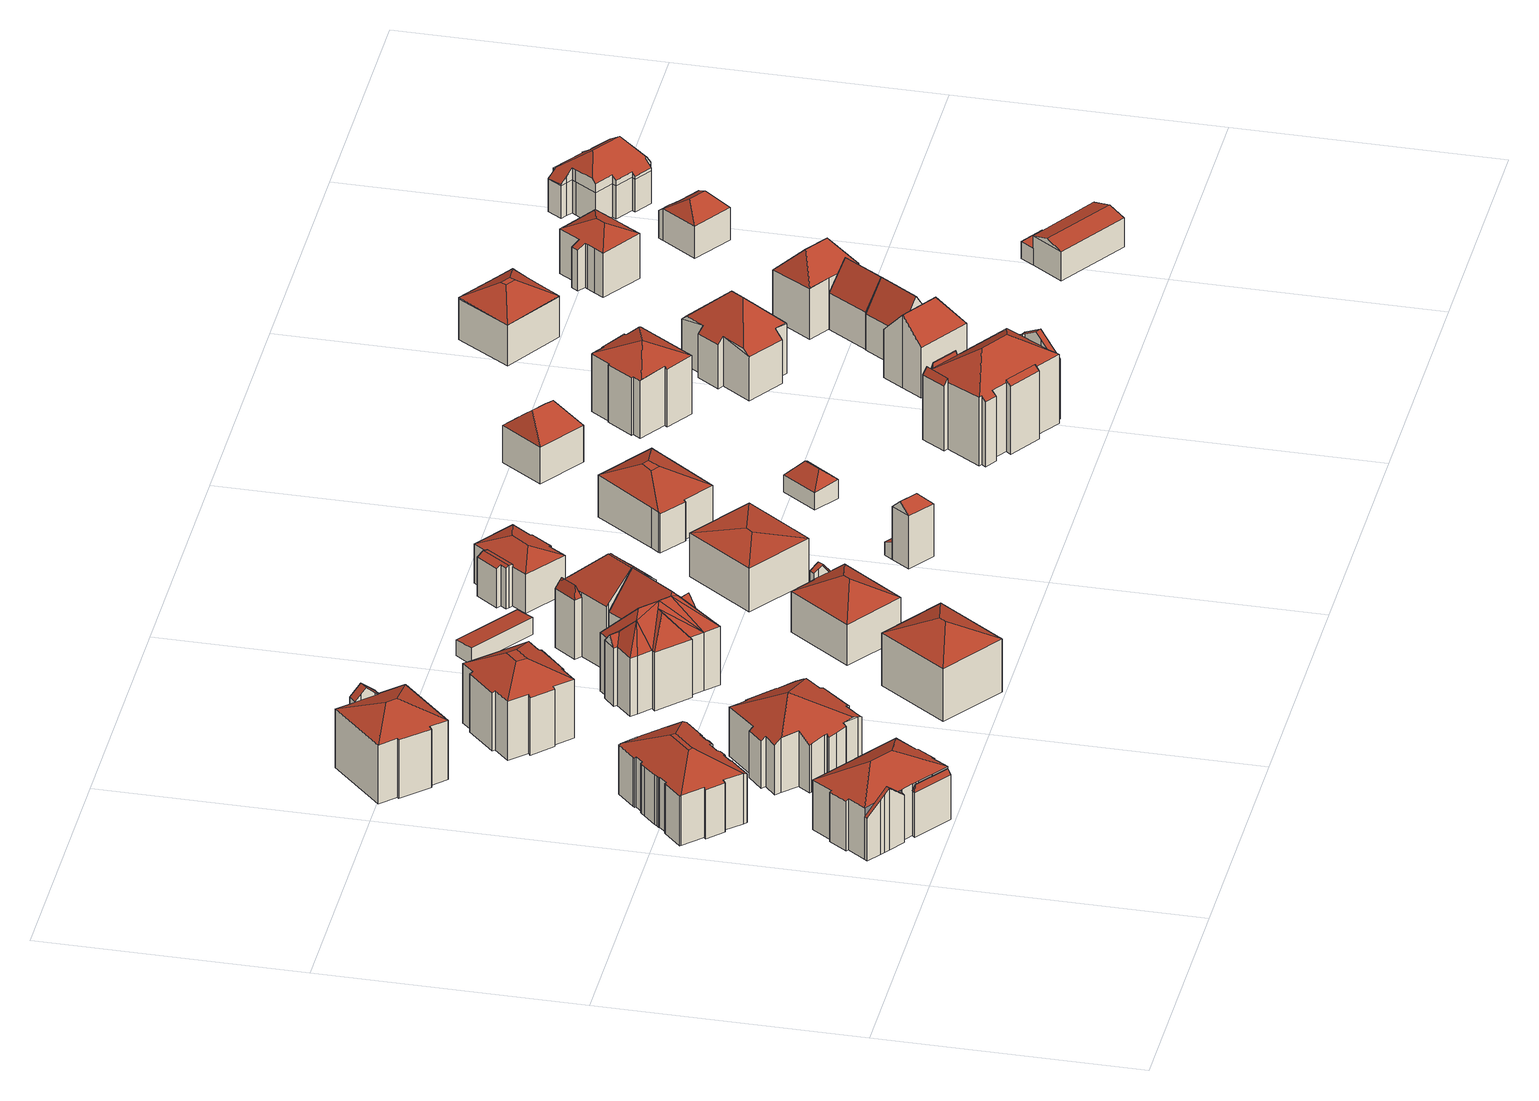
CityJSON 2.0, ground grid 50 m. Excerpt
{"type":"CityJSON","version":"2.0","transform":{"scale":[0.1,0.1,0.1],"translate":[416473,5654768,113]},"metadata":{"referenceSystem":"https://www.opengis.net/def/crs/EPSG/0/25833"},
"CityObjects":{
"building1":{"type":"Building","attributes":{"Gemeindeschluessel":14612000,"Geometrietyp2DReferenz":"3000","function":"31001_9998","roofType":"9999"},"children":["building1-1","building1-2","building1-3"]},
"building1-1":{"type":"BuildingPart","attributes":{"Dachtyp_tdc":"tdcGableRoof","Dachneigung":36.83,"QualitaetDacherkennung":8,"Geometrietyp2DReferenz":"3000","measuredHeight":12.75,"roofType":"3100"},"parents":["building1"],"geometry":[{"type":"MultiSurface","lod":"2","boundaries":[[[0,1,2,3]],[[4,5,6,7]],[[5,8,9,6]],[[8,10,11,9]],[[10,12,13,11]],[[12,0,3,13]],[[8,5,4,14,15]],[[15,16,1,0,12,10,8]],[[3,2,17,7,6,9,11,13]]],"semantics":{"surfaces":[{"type":"WallSurface"},{"type":"RoofSurface"},{"type":"GroundSurface"}],"values":[0,0,0,0,0,0,1,1,2]}}]},
"building1-2":{"type":"BuildingPart","attributes":{"Dachtyp_tdc":"tdcHipRoof","Dachneigung":29.84,"QualitaetDacherkennung":71,"Geometrietyp2DReferenz":"3000","measuredHeight":14.15,"roofType":"3200"},"parents":["building1"],"geometry":[{"type":"MultiSurface","lod":"2","boundaries":[[[18,19,20,21]],[[19,22,23,20]],[[22,24,25,26,23]],[[27,28,4,7,29,30]],[[24,22,19,18,31,32,33]],[[34,35,36,37,38,39,40]],[[32,34,40,33]],[[39,16,41,14,28,27,24,33,40]],[[2,42,43,44,45,46,47,48,21,20,23,26,29,7,17]],[[31,18,21,48]],[[39,2,1]],[[39,38,42,2]],[[38,37,43,42]],[[37,36,44,43]],[[36,35,45,44]],[[35,34,46,45]],[[34,32,47,46]],[[32,31,48,47]]],"semantics":{"surfaces":[{"type":"WallSurface"},{"type":"RoofSurface"},{"type":"GroundSurface"}],"values":[0,0,0,0,1,1,1,1,2,0,0,0,0,0,0,0,0,0]}}]},
"building1-3":{"type":"BuildingPart","attributes":{"Dachtyp_tdc":"tdcFreeFormRoof","Dachneigung":76.07,"QualitaetDacherkennung":16,"Geometrietyp2DReferenz":"3000","measuredHeight":10.68,"roofType":"5000"},"parents":["building1"],"geometry":[{"type":"MultiSurface","lod":"2","boundaries":[[[49,29,26,50]],[[51,30,29,49]],[[25,52,50,26]],[[52,51,49,50]],[[53,52,25]],[[54,53,25,30]],[[54,30,51]],[[53,54,51,52]]],"semantics":{"surfaces":[{"type":"GroundSurface"},{"type":"WallSurface"},{"type":"RoofSurface"}],"values":[0,1,1,1,2,2,2,2]}}]},
"building2":{"type":"Building","attributes":{"Dachtyp_tdc":"tdcCutTentRoof","Gemeindeschluessel":14612000,"Dachneigung":30.12,"QualitaetDacherkennung":76,"Geometrietyp2DReferenz":"3000","measuredHeight":13.98,"function":"31001_9998","roofType":"9999"},"geometry":[{"type":"Solid","lod":"2","boundaries":[[[[55,56,57,58]],[[56,59,60,57]],[[59,61,62,60]],[[61,63,64,62]],[[63,65,66,64]],[[65,67,68,66]],[[67,69,70,68]],[[69,71,72,70]],[[71,73,74,72]],[[73,75,76,74]],[[75,77,78,76]],[[77,79,80,78]],[[79,81,82,80]],[[81,83,84,82]],[[83,85,86,84]],[[85,87,88,86]],[[87,89,90,88]],[[89,91,92,90]],[[91,93,94,92]],[[93,95,96,94]],[[95,97,98,96]],[[97,99,100,98]],[[99,101,102,100]],[[101,103,104,102]],[[103,105,106,104]],[[105,107,108,106]],[[107,109,110,108]],[[109,111,112,110]],[[111,113,114,112]],[[113,115,116,114]],[[115,117,118,116]],[[117,119,120,118]],[[119,121,122,120]],[[121,123,124,122]],[[123,125,126,124]],[[125,127,128,126]],[[127,129,130,128]],[[129,131,132,130]],[[131,133,134,132]],[[133,135,136,134]],[[135,137,138,136]],[[137,139,140,138]],[[139,141,142,140]],[[141,143,144,142]],[[143,145,146,144]],[[145,55,58,146]],[[97,95,93,91,89,87,85,83,81,79,77,75,73,71,69,67,65,63,61,59,147,148]],[[107,105,103,101,99,97,148,149]],[[141,139,137,135,133,131,129,127,125,123,121,119,117,115,113,111,109,107,149,150]],[[59,56,55,145,143,141,150,147]],[[150,149,148,147]],[[58,57,60,62,64,66,68,70,72,74,76,78,80,82,84,86,88,90,92,94,96,98,100,102,104,106,108,110,112,114,116,118,120,122,124,126,128,130,132,134,136,138,140,142,144,146]]]],"semantics":{"surfaces":[{"type":"WallSurface"},{"type":"RoofSurface"},{"type":"GroundSurface"}],"values":[[0,0,0,0,0,0,0,0,0,0,0,0,0,0,0,0,0,0,0,0,0,0,0,0,0,0,0,0,0,0,0,0,0,0,0,0,0,0,0,0,0,0,0,0,0,0,1,1,1,1,1,2]]}}]},
"building3":{"type":"Building","attributes":{"Dachtyp_tdc":"tdcFreeFormRoof","Gemeindeschluessel":14612000,"Dachneigung":24.49,"QualitaetDacherkennung":30,"Geometrietyp2DReferenz":"3000","measuredHeight":15.38,"function":"31001_9998","roofType":"5000"},"geometry":[{"type":"Solid","lod":"2","boundaries":[[[[151,152,153,154]],[[152,155,156,153]],[[155,157,158,156]],[[157,159,160,158]],[[159,161,162,160]],[[161,163,164,162]],[[163,165,166,164]],[[165,167,168,166]],[[167,169,170,168]],[[169,171,172,170]],[[171,173,174,172]],[[173,175,176,174]],[[175,177,178,176]],[[177,179,180,178]],[[179,181,182,180]],[[181,183,184,182]],[[183,185,186,184]],[[185,187,188,186]],[[187,189,190,188]],[[189,191,192,190]],[[191,193,194,192]],[[193,195,196,194]],[[195,197,198,196]],[[197,199,200,198]],[[199,201,202,200]],[[201,203,204,202]],[[203,205,206,204]],[[205,207,208,206]],[[207,209,210,208]],[[209,211,212,210]],[[211,213,214,212]],[[213,215,216,214]],[[215,151,154,216]],[[217,218,159,157,155,152,151,215,219]],[[220,177,175,173,171,169,167,165,163,161,218,217]],[[193,191,189,187,185,183,181,179,220,217,221]],[[207,205,203,201,199,197,195,221,217,219,213,211,209]],[[195,193,221]],[[215,213,219]],[[161,159,218]],[[179,177,220]],[[154,153,156,158,160,162,164,166,168,170,172,174,176,178,180,182,184,186,188,190,192,194,196,198,200,202,204,206,208,210,212,214,216]]]],"semantics":{"surfaces":[{"type":"WallSurface"},{"type":"RoofSurface"},{"type":"GroundSurface"}],"values":[[0,0,0,0,0,0,0,0,0,0,0,0,0,0,0,0,0,0,0,0,0,0,0,0,0,0,0,0,0,0,0,0,0,1,1,1,1,0,0,0,0,2]]}}]},
"building4":{"type":"Building","attributes":{"Gemeindeschluessel":14612000,"Geometrietyp2DReferenz":"3000","function":"31001_9998","roofType":"9999"},"children":["building4-1","building4-2"]},
"building4-1":{"type":"BuildingPart","attributes":{"Dachtyp_tdc":"tdcHipRoof","Dachneigung":21.88,"QualitaetDacherkennung":64,"Geometrietyp2DReferenz":"3000","measuredHeight":15.09,"roofType":"3200"},"parents":["building4"],"geometry":[{"type":"MultiSurface","lod":"2","boundaries":[[[222,223,224,225]],[[223,226,227,224]],[[226,228,229,227]],[[228,230,231,229]],[[232,233,234,235,236]],[[233,237,238,234]],[[237,239,240,238]],[[239,241,242,240]],[[241,243,244,242]],[[243,222,225,244]],[[239,237,245]],[[228,226,246]],[[237,233,232,247,248,249,230,228,246,245]],[[226,223,222,243,241,239,245,246]],[[225,224,227,229,231,250,251,235,234,238,240,242,244]]],"semantics":{"surfaces":[{"type":"WallSurface"},{"type":"RoofSurface"},{"type":"GroundSurface"}],"values":[0,0,0,0,0,0,0,0,0,0,1,1,1,1,2]}}]},
"building4-2":{"type":"BuildingPart","attributes":{"Dachtyp_tdc":"tdcGableRoof","Dachneigung":41.09,"QualitaetDacherkennung":54,"Geometrietyp2DReferenz":"3000","measuredHeight":14.41,"roofType":"3100"},"parents":["building4"],"geometry":[{"type":"MultiSurface","lod":"2","boundaries":[[[252,253,254,231,230]],[[253,255,256,254]],[[255,257,258,256]],[[257,236,235,258]],[[255,253,252,259]],[[259,248,260,236,257,255]],[[251,250,231,254,256,258,235]]],"semantics":{"surfaces":[{"type":"WallSurface"},{"type":"RoofSurface"},{"type":"GroundSurface"}],"values":[0,0,0,0,1,1,2]}}]},
"building5":{"type":"Building","attributes":{"Dachtyp_tdc":"tdcCutTentRoof","Gemeindeschluessel":14612000,"Dachneigung":28.29,"QualitaetDacherkennung":83,"Geometrietyp2DReferenz":"3000","measuredHeight":15.34,"function":"31001_9998","roofType":"9999"},"geometry":[{"type":"Solid","lod":"2","boundaries":[[[[261,262,263,264]],[[262,265,266,263]],[[265,267,268,266]],[[267,269,270,268]],[[269,271,272,270]],[[271,273,274,272]],[[273,275,276,274]],[[275,277,278,276]],[[277,279,280,278]],[[279,281,282,280]],[[281,283,284,282]],[[283,285,286,284]],[[285,287,288,286]],[[287,289,290,288]],[[289,291,292,290]],[[291,261,264,292]],[[269,267,265,262,261,291,293,294]],[[279,277,275,273,271,269,294,295]],[[289,287,285,283,281,279,295,296]],[[291,289,296,293]],[[296,295,294,293]],[[264,263,266,268,270,272,274,276,278,280,282,284,286,288,290,292]]]],"semantics":{"surfaces":[{"type":"WallSurface"},{"type":"RoofSurface"},{"type":"GroundSurface"}],"values":[[0,0,0,0,0,0,0,0,0,0,0,0,0,0,0,0,1,1,1,1,1,2]]}}]},
"building6":{"type":"Building","attributes":{"Dachtyp_tdc":"tdcHipRoof","Gemeindeschluessel":14612000,"Dachneigung":26.55,"QualitaetDacherkennung":75,"Geometrietyp2DReferenz":"3000","measuredHeight":14.41,"function":"31001_9998","roofType":"3200"},"geometry":[{"type":"Solid","lod":"2","boundaries":[[[[297,298,299,300]],[[301,302,303,304]],[[305,306,302,301]],[[306,298,303,302]],[[298,297,304,303]],[[297,305,301,304]],[[298,306,299]],[[305,297,300]],[[306,305,300,299]]]],"semantics":{"surfaces":[{"type":"RoofSurface"},{"type":"GroundSurface"},{"type":"WallSurface"}],"values":[[0,1,2,2,2,2,0,0,0]]}}]},
"building7":{"type":"Building","attributes":{"Dachtyp_tdc":"tdcFreeFormRoof","Gemeindeschluessel":14612000,"Dachneigung":50.66,"QualitaetDacherkennung":33,"Geometrietyp2DReferenz":"3000","measuredHeight":18.98,"function":"31001_9998","roofType":"5000"},"geometry":[{"type":"Solid","lod":"2","boundaries":[[[[307,308,309,310]],[[308,311,312,309]],[[311,313,314,312]],[[313,315,316,314]],[[315,317,318,316]],[[317,319,320,318]],[[319,321,322,320]],[[321,323,324,322]],[[323,325,326,324]],[[325,327,328,326]],[[327,329,330,328]],[[329,331,332,330]],[[331,333,334,332]],[[333,335,336,334]],[[335,337,338,336]],[[337,339,340,338]],[[339,341,342,340]],[[341,343,344,342]],[[343,345,346,344]],[[345,307,310,346]],[[347,348,349]],[[347,343,348]],[[347,345,343]],[[345,347,307]],[[350,351,352,348,343,341]],[[350,341,339]],[[351,350,339,337]],[[353,333,354]],[[355,353,356]],[[355,333,353]],[[355,335,333]],[[352,335,355]],[[357,354,333,331]],[[358,357,331,329]],[[358,329,327]],[[353,354,357,358,327,325]],[[359,356,353,325,323]],[[359,323,321]],[[355,356,359,321,319]],[[349,348,352,355,319,317]],[[347,349,317,315]],[[360,361,347,315,313]],[[360,313,311]],[[361,360,311,308]],[[347,361,308,307]],[[310,309,312,314,316,318,320,322,324,326,328,330,332,334,336,338,340,342,344,346]],[[351,335,352]],[[335,351,337]]]],"semantics":{"surfaces":[{"type":"WallSurface"},{"type":"RoofSurface"},{"type":"GroundSurface"}],"values":[[0,0,0,0,0,0,0,0,0,0,0,0,0,0,0,0,0,0,0,0,1,1,1,1,1,1,1,1,1,1,1,1,1,1,0,1,1,0,1,1,1,1,0,1,1,2,1,1]]}}]},
"building8":{"type":"Building","attributes":{"Gemeindeschluessel":14612000,"Geometrietyp2DReferenz":"3000","function":"31001_9998","roofType":"9999"},"children":["building8-1","building8-2"]},
"building8-1":{"type":"BuildingPart","attributes":{"Dachtyp_tdc":"tdcHipRoof","Dachneigung":28.59,"QualitaetDacherkennung":82,"Geometrietyp2DReferenz":"3000","measuredHeight":12.01,"roofType":"3200"},"parents":["building8"],"geometry":[{"type":"MultiSurface","lod":"2","boundaries":[[[362,363,364,365]],[[366,367,368]],[[366,369,370,367]],[[369,371,372,370]],[[371,373,374,372]],[[373,375,376,374]],[[375,362,365,376]],[[369,366,377,378,363,362,375,379]],[[373,371,380]],[[375,373,380,379]],[[371,369,379,380]],[[365,364,381,367,370,372,374,376]]],"semantics":{"surfaces":[{"type":"WallSurface"},{"type":"RoofSurface"},{"type":"GroundSurface"}],"values":[0,0,0,0,0,0,0,1,1,1,1,2]}}]},
"building8-2":{"type":"BuildingPart","attributes":{"Dachtyp_tdc":"tdcGableRoof","Dachneigung":51.53,"QualitaetDacherkennung":30,"Geometrietyp2DReferenz":"3000","measuredHeight":10.73,"roofType":"3100"},"parents":["building8"],"geometry":[{"type":"MultiSurface","lod":"2","boundaries":[[[382,383,384,364,363]],[[383,385,386,384]],[[385,387,388,386]],[[387,368,367,388]],[[385,383,382,389]],[[389,377,368,387,385]],[[381,364,384,386,388,367]]],"semantics":{"surfaces":[{"type":"WallSurface"},{"type":"RoofSurface"},{"type":"GroundSurface"}],"values":[0,0,0,0,1,1,2]}}]},
"building9":{"type":"Building","attributes":{"Gemeindeschluessel":14612000,"Geometrietyp2DReferenz":"3000","function":"31001_9998","roofType":"9999"},"children":["building9-1","building9-2"]},
"building9-1":{"type":"BuildingPart","attributes":{"Dachtyp_tdc":"tdcFreeFormRoof","Dachneigung":72.07,"QualitaetDacherkennung":38,"Geometrietyp2DReferenz":"3000","measuredHeight":14.72,"roofType":"5000"},"parents":["building9"],"geometry":[{"type":"MultiSurface","lod":"2","boundaries":[[[390,391,392,393]],[[391,394,392]],[[395,396,397,398]],[[396,390,393,397]],[[390,396,399,400]],[[396,395,399]],[[395,394,400,399]],[[393,392,398,397]],[[394,391,390,400]]],"semantics":{"surfaces":[{"type":"WallSurface"},{"type":"RoofSurface"},{"type":"GroundSurface"}],"values":[0,0,0,0,1,1,1,2,1]}}]},
"building9-2":{"type":"BuildingPart","attributes":{"Dachtyp_tdc":"tdcHipAndGableRoof","Dachneigung":41.08,"QualitaetDacherkennung":47,"Geometrietyp2DReferenz":"3000","measuredHeight":18.91,"roofType":"5000"},"parents":["building9"],"geometry":[{"type":"MultiSurface","lod":"2","boundaries":[[[401,402,403,404]],[[402,405,406,403]],[[405,407,324,406]],[[407,408,409,324]],[[408,410,322,409]],[[410,411,412,322]],[[411,413,395,398,412]],[[414,392,394]],[[414,415,416,392]],[[415,417,418,416]],[[417,419,420,418]],[[419,421,422,420]],[[421,423,424,422]],[[423,425,426,424]],[[425,427,428,426]],[[427,401,404,428]],[[423,421,419,417,415,414,429]],[[414,413,411,410,408,429]],[[408,407,405,402,401,427,425,423,429]],[[404,403,406,324,409,322,412,398,392,416,418,420,422,424,426,428]]],"semantics":{"surfaces":[{"type":"WallSurface"},{"type":"RoofSurface"},{"type":"GroundSurface"}],"values":[0,0,0,0,0,0,0,0,0,0,0,0,0,0,0,0,1,1,1,2]}}]},
"building10":{"type":"Building","attributes":{"Dachtyp_tdc":"tdcPolyFlatRoof","Gemeindeschluessel":14612000,"Dachneigung":5.18,"QualitaetDacherkennung":84,"Geometrietyp2DReferenz":"3000","measuredHeight":3.66,"function":"31001_9998","roofType":"2100"},"geometry":[{"type":"Solid","lod":"2","boundaries":[[[[430,431,432,433]],[[431,434,435,432]],[[434,436,437,435]],[[436,430,433,437]],[[436,434,431,430]],[[433,432,435,437]]]],"semantics":{"surfaces":[{"type":"WallSurface"},{"type":"RoofSurface"},{"type":"GroundSurface"}],"values":[[0,0,0,0,1,2]]}}]},
"building11":{"type":"Building","attributes":{"Dachtyp_tdc":"tdcHipRoof","Gemeindeschluessel":14612000,"Dachneigung":10,"QualitaetDacherkennung":93,"Geometrietyp2DReferenz":"3000","measuredHeight":10.4,"function":"31001_9998","roofType":"3200"},"geometry":[{"type":"Solid","lod":"2","boundaries":[[[[438,439,440,441]],[[442,443,444,445]],[[446,447,443,442]],[[447,439,444,443]],[[439,438,445,444]],[[438,446,442,445]],[[439,447,440]],[[446,438,441]],[[447,446,441,440]]]],"semantics":{"surfaces":[{"type":"RoofSurface"},{"type":"GroundSurface"},{"type":"WallSurface"}],"values":[[0,1,2,2,2,2,0,0,0]]}}]},
"building12":{"type":"Building","attributes":{"Gemeindeschluessel":14612000,"Geometrietyp2DReferenz":"3000","function":"31001_9998","roofType":"9999"},"children":["building12-1","building12-2"]},
"building12-1":{"type":"BuildingPart","attributes":{"Dachtyp_tdc":"tdcHipRoof","Dachneigung":23.38,"QualitaetDacherkennung":84,"Geometrietyp2DReferenz":"3000","measuredHeight":10.01,"roofType":"3200"},"parents":["building12"],"geometry":[{"type":"MultiSurface","lod":"2","boundaries":[[[448,449,450,451,452,453,454,455,456,457]],[[458,459,449,448]],[[459,460,450,449]],[[460,461,451,450]],[[461,462,452,451]],[[463,464,454,453]],[[464,465,455,454]],[[465,466,456,455]],[[466,467,457,456]],[[467,458,448,457]],[[465,464,468]],[[461,460,469]],[[464,463,462,461,469,468]],[[460,459,458,467,466,465,468,469]]],"semantics":{"surfaces":[{"type":"GroundSurface"},{"type":"WallSurface"},{"type":"RoofSurface"}],"values":[0,1,1,1,1,1,1,1,1,1,2,2,2,2]}}]},
"building12-2":{"type":"BuildingPart","attributes":{"Dachtyp_tdc":"tdcGableRoof","Dachneigung":26.64,"QualitaetDacherkennung":52,"Geometrietyp2DReferenz":"3000","measuredHeight":8.78,"roofType":"3100"},"parents":["building12"],"geometry":[{"type":"MultiSurface","lod":"2","boundaries":[[[470,471,472,473]],[[471,474,475,472]],[[474,476,477,475]],[[476,478,479,477]],[[478,480,481,479]],[[480,482,463,453,481]],[[483,470,473,452,462]],[[480,478,476,474,471,470]],[[470,483,482,480]],[[473,472,475,477,479,481,453,452]]],"semantics":{"surfaces":[{"type":"WallSurface"},{"type":"RoofSurface"},{"type":"GroundSurface"}],"values":[0,0,0,0,0,0,0,1,1,2]}}]},
"building13":{"type":"Building","attributes":{"Dachtyp_tdc":"tdcFreeFormRoof","Gemeindeschluessel":14612000,"Dachneigung":44.9,"QualitaetDacherkennung":3,"Geometrietyp2DReferenz":"3000","measuredHeight":13.06,"function":"31001_9998","roofType":"5000"},"geometry":[{"type":"Solid","lod":"2","boundaries":[[[[484,485,486,487]],[[485,488,489,486]],[[488,490,491,489]],[[490,484,487,491]],[[492,490,488]],[[493,492,488,485]],[[493,485,484]],[[492,493,484,490]],[[487,486,489,491]]]],"semantics":{"surfaces":[{"type":"WallSurface"},{"type":"RoofSurface"},{"type":"GroundSurface"}],"values":[[0,0,0,0,1,1,0,1,2]]}}]},
"building14":{"type":"Building","attributes":{"Dachtyp_tdc":"tdcPolyFlatRoof","Gemeindeschluessel":14612000,"Dachneigung":22.1,"QualitaetDacherkennung":46,"Geometrietyp2DReferenz":"3000","measuredHeight":3.57,"function":"31001_9998","roofType":"2100"},"geometry":[{"type":"Solid","lod":"2","boundaries":[[[[494,495,496,486]],[[495,497,498,496]],[[497,499,489,498]],[[499,494,486,489]],[[499,497,495,494]],[[486,496,498,489]]]],"semantics":{"surfaces":[{"type":"WallSurface"},{"type":"RoofSurface"},{"type":"GroundSurface"}],"values":[[0,0,0,0,1,2]]}}]},
"building15":{"type":"Building","attributes":{"Dachtyp_tdc":"tdcCutTentRoof","Gemeindeschluessel":14612000,"Dachneigung":20.02,"QualitaetDacherkennung":68,"Geometrietyp2DReferenz":"3000","measuredHeight":11.2,"function":"31001_9998","roofType":"9999"},"geometry":[{"type":"Solid","lod":"2","boundaries":[[[[500,501,502,503]],[[501,504,505,502]],[[504,506,507,505]],[[506,508,509,507]],[[508,510,511,509]],[[510,512,513,511]],[[512,514,515,513]],[[514,516,517,515]],[[516,518,519,517]],[[518,500,503,519]],[[508,506,504,501,500,520,521]],[[512,510,508,521,522]],[[514,512,522,523]],[[500,518,516,514,523,520]],[[523,522,521,520]],[[503,502,505,507,509,511,513,515,517,519]]]],"semantics":{"surfaces":[{"type":"WallSurface"},{"type":"RoofSurface"},{"type":"GroundSurface"}],"values":[[0,0,0,0,0,0,0,0,0,0,1,1,1,1,1,2]]}}]},
"building16":{"type":"Building","attributes":{"Dachtyp_tdc":"tdcHipRoof","Gemeindeschluessel":14612000,"Dachneigung":39.38,"QualitaetDacherkennung":87,"Geometrietyp2DReferenz":"3000","measuredHeight":6.12,"function":"31001_9998","roofType":"3200"},"geometry":[{"type":"Solid","lod":"2","boundaries":[[[[524,525,526,527]],[[525,528,529,526]],[[528,530,531,529]],[[530,524,527,531]],[[528,525,532]],[[524,530,533]],[[525,524,533,532]],[[530,528,532,533]],[[527,526,529,531]]]],"semantics":{"surfaces":[{"type":"WallSurface"},{"type":"RoofSurface"},{"type":"GroundSurface"}],"values":[[0,0,0,0,1,1,1,1,2]]}}]},
"building17":{"type":"Building","attributes":{"Dachtyp_tdc":"tdcHipRoof","Gemeindeschluessel":14612000,"Dachneigung":40.85,"QualitaetDacherkennung":60,"Geometrietyp2DReferenz":"3000","measuredHeight":11.79,"function":"31001_9998","roofType":"3200"},"geometry":[{"type":"Solid","lod":"2","boundaries":[[[[534,535,536,537]],[[535,538,539,536]],[[538,540,541,539]],[[540,542,543,541]],[[542,544,545,543]],[[544,546,547,545]],[[546,548,549,547]],[[548,534,537,549]],[[544,542,550]],[[540,538,551]],[[542,540,551,550]],[[538,535,534,548,546,544,550,551]],[[537,536,539,541,543,545,547,549]]]],"semantics":{"surfaces":[{"type":"WallSurface"},{"type":"RoofSurface"},{"type":"GroundSurface"}],"values":[[0,0,0,0,0,0,0,0,1,1,1,1,2]]}}]},
"building18":{"type":"Building","attributes":{"Gemeindeschluessel":14612000,"Geometrietyp2DReferenz":"3000","function":"31001_9998","roofType":"9999"},"children":["building18-1","building18-2","building18-3","building18-4","building18-5"]},
"building18-1":{"type":"BuildingPart","attributes":{"Dachtyp_tdc":"tdcPolyFlatRoof","Dachneigung":35.17,"QualitaetDacherkennung":50,"Geometrietyp2DReferenz":"3000","measuredHeight":14.92,"roofType":"2100"},"parents":["building18"],"geometry":[{"type":"MultiSurface","lod":"2","boundaries":[[[552,553,554,555,556]],[[557,558,559]],[[557,560,561,558]],[[560,552,556,561]],[[560,557,553,552]],[[556,555,558,561]]],"semantics":{"surfaces":[{"type":"WallSurface"},{"type":"RoofSurface"},{"type":"GroundSurface"}],"values":[0,0,0,0,1,2]}}]},
"building18-2":{"type":"BuildingPart","attributes":{"Dachtyp_tdc":"tdcFreeFormRoof","Dachneigung":78.28,"QualitaetDacherkennung":25,"Geometrietyp2DReferenz":"3000","measuredHeight":14.32,"roofType":"5000"},"parents":["building18"],"geometry":[{"type":"MultiSurface","lod":"2","boundaries":[[[562,563,564,565]],[[563,566,567,564]],[[566,568,569,567]],[[570,568,566]],[[571,570,566,563]],[[571,563,562]],[[570,571,562,568]],[[565,564,567,569]]],"semantics":{"surfaces":[{"type":"WallSurface"},{"type":"RoofSurface"},{"type":"GroundSurface"}],"values":[0,0,0,1,1,1,1,2]}}]},
"building18-3":{"type":"BuildingPart","attributes":{"Dachtyp_tdc":"tdcHipRoof","Dachneigung":36.2,"QualitaetDacherkennung":60,"Geometrietyp2DReferenz":"3000","measuredHeight":18.72,"roofType":"3200"},"parents":["building18"],"geometry":[{"type":"MultiSurface","lod":"2","boundaries":[[[554,572,573,555]],[[572,574,575,573]],[[574,576,577,575]],[[576,578,579,577]],[[578,580,581,579]],[[580,582,583,581]],[[584,585,565,586]],[[585,562,565]],[[587,569,568]],[[587,588,589,590,569]],[[591,592,593,594,595]],[[592,559,558,593]],[[592,591,596,597,598,588,599]],[[584,582,580,600]],[[588,587,585,584,600,599]],[[580,578,576,574,572,554,559,592,599,600]],[[555,573,575,577,579,581,583,586,565,569,590,601,594,593,558]]],"semantics":{"surfaces":[{"type":"WallSurface"},{"type":"RoofSurface"},{"type":"GroundSurface"}],"values":[0,0,0,0,0,0,0,0,0,0,0,0,1,1,1,1,2]}}]},
"building18-4":{"type":"BuildingPart","attributes":{"Dachtyp_tdc":"tdcPolyFlatRoof","Dachneigung":54.13,"QualitaetDacherkennung":41,"Geometrietyp2DReferenz":"3000","measuredHeight":14.68,"roofType":"2100"},"parents":["building18"],"geometry":[{"type":"MultiSurface","lod":"2","boundaries":[[[602,603,584,586,604]],[[605,606,607,583,582]],[[606,602,604,607]],[[606,605,603,602]],[[604,586,583,607]]],"semantics":{"surfaces":[{"type":"WallSurface"},{"type":"RoofSurface"},{"type":"GroundSurface"}],"values":[0,0,0,1,2]}}]},
"building18-5":{"type":"BuildingPart","attributes":{"Dachtyp_tdc":"tdcGableRoof","Dachneigung":38.45,"QualitaetDacherkennung":16,"Geometrietyp2DReferenz":"3000","measuredHeight":16.41,"roofType":"3100"},"parents":["building18"],"geometry":[{"type":"MultiSurface","lod":"2","boundaries":[[[589,608,609,590]],[[608,610,611,609]],[[610,612,613,611]],[[612,614,615,613]],[[614,616,617,615]],[[616,595,594,617]],[[614,612,610,608,589,598,618]],[[618,596,595,616,614]],[[601,590,609,611,613,615,617,594]]],"semantics":{"surfaces":[{"type":"WallSurface"},{"type":"RoofSurface"},{"type":"GroundSurface"}],"values":[0,0,0,0,0,0,1,1,2]}}]},
"building19":{"type":"Building","attributes":{"Dachtyp_tdc":"tdcFreeFormRoof","Gemeindeschluessel":14612000,"Dachneigung":24.29,"QualitaetDacherkennung":81,"Geometrietyp2DReferenz":"3000","measuredHeight":14.82,"function":"31001_9998","roofType":"5000"},"geometry":[{"type":"Solid","lod":"2","boundaries":[[[[619,620,621,622]],[[620,623,624,621]],[[623,625,626,624]],[[625,627,628,626]],[[627,629,630,628]],[[629,631,632,630]],[[631,633,634,632]],[[633,635,636,634]],[[635,637,638,636]],[[637,639,640,638]],[[639,641,642,640]],[[641,643,644,642]],[[643,645,646,644]],[[645,619,622,646]],[[647,648,629,627,625,623,620,619,649]],[[633,631,648,647,650,637,635]],[[641,639,650,647]],[[647,649,645,643,641]],[[631,629,648]],[[619,645,649]],[[639,637,650]],[[622,621,624,626,628,630,632,634,636,638,640,642,644,646]]]],"semantics":{"surfaces":[{"type":"WallSurface"},{"type":"RoofSurface"},{"type":"GroundSurface"}],"values":[[0,0,0,0,0,0,0,0,0,0,0,0,0,0,1,1,1,1,0,0,0,2]]}}]},
"building20":{"type":"Building","attributes":{"Dachtyp_tdc":"tdcHipAndGableRoof","Gemeindeschluessel":14612000,"Dachneigung":47.71,"QualitaetDacherkennung":60,"Geometrietyp2DReferenz":"3000","measuredHeight":15.2,"function":"31001_9998","roofType":"5000"},"geometry":[{"type":"Solid","lod":"2","boundaries":[[[[651,652,653,654]],[[652,655,656,653]],[[655,657,658,656]],[[657,659,660,658]],[[659,661,662,660]],[[661,651,654,662]],[[657,655,663]],[[655,652,651,661,663]],[[661,659,657,663]],[[654,653,656,658,660,662]]]],"semantics":{"surfaces":[{"type":"WallSurface"},{"type":"RoofSurface"},{"type":"GroundSurface"}],"values":[[0,0,0,0,0,0,1,1,1,2]]}}]},
"building21":{"type":"Building","attributes":{"Dachtyp_tdc":"tdcFreeFormRoof","Gemeindeschluessel":14612000,"Dachneigung":43.88,"QualitaetDacherkennung":41,"Geometrietyp2DReferenz":"3000","measuredHeight":15.65,"function":"31001_9998","roofType":"5000"},"geometry":[{"type":"Solid","lod":"2","boundaries":[[[[664,665,666,667]],[[665,668,669,666]],[[668,670,671,669]],[[670,672,673,671]],[[672,674,675,673]],[[674,676,677,675]],[[676,678,679,677]],[[678,680,681,679]],[[680,682,683,681]],[[682,684,685,683]],[[684,686,687,685]],[[686,688,689,687]],[[688,690,691,689]],[[690,664,667,691]],[[692,693,676,674,694]],[[688,695,696,697,664,690]],[[696,692,694,672,670,668,665,697]],[[678,693,692,696,695,686,684,682,680]],[[665,664,697]],[[674,672,694]],[[688,686,695]],[[678,676,693]],[[667,666,669,671,673,675,677,679,681,683,685,687,689,691]]]],"semantics":{"surfaces":[{"type":"WallSurface"},{"type":"RoofSurface"},{"type":"GroundSurface"}],"values":[[0,0,0,0,0,0,0,0,0,0,0,0,0,0,1,1,1,1,0,0,0,0,2]]}}]},
"building22":{"type":"Building","attributes":{"Dachtyp_tdc":"tdcGableRoof","Gemeindeschluessel":14612000,"Dachneigung":58.08,"QualitaetDacherkennung":79,"Geometrietyp2DReferenz":"3000","measuredHeight":13.55,"function":"31001_9998","roofType":"3100"},"geometry":[{"type":"Solid","lod":"2","boundaries":[[[[698,699,700,701]],[[699,702,703,700]],[[702,704,705,703]],[[704,698,701,705]],[[702,699,706]],[[698,704,707]],[[699,698,707,706]],[[704,702,706,707]],[[701,700,703,705]]]],"semantics":{"surfaces":[{"type":"WallSurface"},{"type":"RoofSurface"},{"type":"GroundSurface"}],"values":[[0,0,0,0,0,0,1,1,2]]}}]},
"building23":{"type":"Building","attributes":{"Dachtyp_tdc":"tdcCutTentRoof","Gemeindeschluessel":14612000,"Dachneigung":29.38,"QualitaetDacherkennung":77,"Geometrietyp2DReferenz":"3000","measuredHeight":11.73,"function":"31001_9998","roofType":"9999"},"geometry":[{"type":"Solid","lod":"2","boundaries":[[[[708,709,710,711]],[[709,712,713,710]],[[712,714,715,713]],[[714,716,717,715]],[[716,718,719,717]],[[718,720,721,719]],[[720,708,711,721]],[[708,722,723,724]],[[725,708,724,726]],[[727,728,725,726,729]],[[722,730,731,727,729,723]],[[729,726,724,723]],[[714,727,731,716]],[[716,731,730,718]],[[712,728,727,714]],[[709,725,728,712]],[[708,725,709]],[[720,722,708]],[[718,730,722,720]],[[711,710,713,715,717,719,721]]]],"semantics":{"surfaces":[{"type":"WallSurface"},{"type":"RoofSurface"},{"type":"GroundSurface"}],"values":[[0,0,0,0,0,0,0,1,1,1,1,1,0,0,0,0,0,0,0,2]]}}]},
"building24":{"type":"Building","attributes":{"Dachtyp_tdc":"tdcGableRoof","Gemeindeschluessel":14612000,"Dachneigung":57.15,"QualitaetDacherkennung":81,"Geometrietyp2DReferenz":"3000","measuredHeight":13.42,"function":"31001_9998","roofType":"3100"},"geometry":[{"type":"Solid","lod":"2","boundaries":[[[[732,733,734,735]],[[733,736,737,734]],[[736,738,739,737]],[[738,732,735,739]],[[736,733,707]],[[732,738,740]],[[733,732,740,707]],[[738,736,707,740]],[[735,734,737,739]]]],"semantics":{"surfaces":[{"type":"WallSurface"},{"type":"RoofSurface"},{"type":"GroundSurface"}],"values":[[0,0,0,0,0,0,1,1,2]]}}]},
"building25":{"type":"Building","attributes":{"Dachtyp_tdc":"tdcFreeFormRoof","Gemeindeschluessel":14612000,"Dachneigung":46.53,"QualitaetDacherkennung":62,"Geometrietyp2DReferenz":"3000","measuredHeight":15.3,"function":"31001_9998","roofType":"5000"},"geometry":[{"type":"Solid","lod":"2","boundaries":[[[[741,742,743,744]],[[742,745,746,743]],[[745,747,748,746]],[[747,749,750,748]],[[749,741,744,750]],[[751,747,745,752]],[[749,753,741]],[[741,753,751,752,742]],[[751,753,749,747]],[[745,742,752]],[[744,743,746,748,750]]]],"semantics":{"surfaces":[{"type":"WallSurface"},{"type":"RoofSurface"},{"type":"GroundSurface"}],"values":[[0,0,0,0,0,1,1,1,1,0,2]]}}]},
"building26":{"type":"Building","attributes":{"Gemeindeschluessel":14612000,"Geometrietyp2DReferenz":"3000","function":"31001_9998","roofType":"9999"},"children":["building26-1","building26-2"]},
"building26-1":{"type":"BuildingPart","attributes":{"Dachtyp_tdc":"tdcFreeFormRoof","Dachneigung":37.41,"QualitaetDacherkennung":17,"Geometrietyp2DReferenz":"3000","measuredHeight":6.54,"roofType":"5000"},"parents":["building26"],"geometry":[{"type":"MultiSurface","lod":"2","boundaries":[[[754,755,756]],[[757,754,756,758]],[[757,758,759]],[[754,757,759,755]],[[760,761,762,763]],[[759,758,760,763]],[[758,756,761,760]],[[756,755,762,761]]],"semantics":{"surfaces":[{"type":"RoofSurface"},{"type":"GroundSurface"},{"type":"WallSurface"}],"values":[0,0,0,0,1,2,2,2]}}]},
"building26-2":{"type":"BuildingPart","attributes":{"Dachtyp_tdc":"tdcHipRoof","Dachneigung":25.21,"QualitaetDacherkennung":85,"Geometrietyp2DReferenz":"3000","measuredHeight":11.36,"roofType":"3200"},"parents":["building26"],"geometry":[{"type":"MultiSurface","lod":"2","boundaries":[[[764,762,755]],[[764,765,766,762]],[[765,767,768,766]],[[767,769,770,768]],[[769,771,772,770]],[[771,773,774,772]],[[773,775,776,774]],[[775,777,778,776]],[[777,779,780,778]],[[779,781,782,780]],[[781,783,784,782]],[[783,785,763,784]],[[785,759,763]],[[783,781,786]],[[767,765,787]],[[781,779,777,775,773,771,769,767,787,786]],[[765,764,785,783,786,787]],[[762,766,768,770,772,774,776,778,780,782,784,763]]],"semantics":{"surfaces":[{"type":"WallSurface"},{"type":"RoofSurface"},{"type":"GroundSurface"}],"values":[0,0,0,0,0,0,0,0,0,0,0,0,0,1,1,1,1,2]}}]},
"building27":{"type":"Building","attributes":{"Gemeindeschluessel":14612000,"Geometrietyp2DReferenz":"3000","function":"31001_9998","roofType":"9999"},"children":["building27-1","building27-2"]},
"building27-1":{"type":"BuildingPart","attributes":{"Dachtyp_tdc":"tdcPolyFlatRoof","Dachneigung":0,"QualitaetDacherkennung":43,"Geometrietyp2DReferenz":"3000","measuredHeight":3.48,"roofType":"1000"},"parents":["building27"],"geometry":[{"type":"MultiSurface","lod":"2","boundaries":[[[788,789,790,791]],[[792,793,794,795]],[[793,788,791,794]],[[793,792,789,788]],[[791,790,795,794]]],"semantics":{"surfaces":[{"type":"WallSurface"},{"type":"RoofSurface"},{"type":"GroundSurface"}],"values":[0,0,0,1,2]}}]},
"building27-2":{"type":"BuildingPart","attributes":{"Dachtyp_tdc":"tdcGableRoof","Dachneigung":16.68,"QualitaetDacherkennung":85,"Geometrietyp2DReferenz":"3000","measuredHeight":7.19,"roofType":"3100"},"parents":["building27"],"geometry":[{"type":"MultiSurface","lod":"2","boundaries":[[[796,797,798,799]],[[797,800,792,795,798]],[[801,796,799,802]],[[800,797,803]],[[796,801,804]],[[797,796,804,803]],[[801,800,803,804]],[[799,798,795,790,802]]],"semantics":{"surfaces":[{"type":"WallSurface"},{"type":"RoofSurface"},{"type":"GroundSurface"}],"values":[0,0,0,0,0,1,1,2]}}]},
"building28":{"type":"Building","attributes":{"Dachtyp_tdc":"tdcHipRoof","Gemeindeschluessel":14612000,"Dachneigung":35.61,"QualitaetDacherkennung":79,"Geometrietyp2DReferenz":"3000","measuredHeight":9.53,"function":"31001_9998","roofType":"3200"},"geometry":[{"type":"Solid","lod":"2","boundaries":[[[[805,806,807,808]],[[806,809,810,807]],[[809,811,812,810]],[[811,813,814,812]],[[813,815,816,814]],[[815,817,818,816]],[[817,819,820,818]],[[819,805,808,820]],[[811,809,821]],[[815,813,822]],[[809,806,805,819,817,815,822,821]],[[813,811,821,822]],[[808,807,810,812,814,816,818,820]]]],"semantics":{"surfaces":[{"type":"WallSurface"},{"type":"RoofSurface"},{"type":"GroundSurface"}],"values":[[0,0,0,0,0,0,0,0,1,1,1,1,2]]}}]},
"building29":{"type":"Building","attributes":{"Dachtyp_tdc":"tdcFreeFormRoof","Gemeindeschluessel":14612000,"Dachneigung":38.15,"QualitaetDacherkennung":60,"Geometrietyp2DReferenz":"3000","measuredHeight":12.12,"function":"31001_9998","roofType":"5000"},"geometry":[{"type":"Solid","lod":"2","boundaries":[[[[823,824,825,826]],[[824,827,828,825]],[[827,829,830,828]],[[829,831,832,830]],[[831,833,834,832]],[[833,835,836,834]],[[835,837,838,836]],[[837,839,840,838]],[[839,841,842,840]],[[841,843,844,842]],[[843,845,846,844]],[[845,847,848,846]],[[847,849,850,848]],[[849,851,852,850]],[[851,853,854,852]],[[853,855,856,854]],[[855,857,858,856]],[[857,859,860,858]],[[859,861,862,860]],[[861,863,864,862]],[[863,865,866,864]],[[865,867,868,866]],[[867,823,826,868]],[[869,870,871,872,873,874,875,876,877]],[[878,879,880,881,882]],[[883,882,881,876,875,884,885,886,887,888,889]],[[880,890,891,892,893,841,839,894,895,877,876,881]],[[835,895,894,837]],[[833,869,877,895,835]],[[837,894,839]],[[843,893,892,845]],[[841,893,843]],[[845,892,891,847]],[[847,891,890,849]],[[849,890,880,879,851]],[[857,889,888,859]],[[855,883,889,857]],[[859,888,887,861]],[[861,887,886,863]],[[863,886,885,865]],[[865,885,884,867]],[[867,884,875,874,823]],[[853,878,882,883,855]],[[851,879,878,853]],[[823,874,873,824]],[[824,873,872,827]],[[827,872,871,829]],[[829,871,870,831]],[[831,870,869,833]],[[826,825,828,830,832,834,836,838,840,842,844,846,848,850,852,854,856,858,860,862,864,866,868]]]],"semantics":{"surfaces":[{"type":"WallSurface"},{"type":"RoofSurface"},{"type":"GroundSurface"}],"values":[[0,0,0,0,0,0,0,0,0,0,0,0,0,0,0,0,0,0,0,0,0,0,0,1,1,1,1,0,0,0,0,0,0,0,0,0,0,0,0,0,0,0,0,0,0,0,0,0,0,2]]}}]}
},
"vertices":[
[31,118,107],[35,123,107],[35,123,19],[31,118,19],[107,72,118],[103,67,118],[103,67,19],[107,72,19],[74,87,147],[74,87,19],[64,94,138],[64,94,19],[56,99,131],[56,99,19],[99,78,126],[78,93,147],[55,109,126],[78,93,19],
[248,73,120],[223,38,122],[223,38,19],[248,73,19],[219,42,125],[219,42,19],[196,9,126],[196,9,112],[196,9,19],[127,58,126],[107,72,126],[127,58,19],[127,58,112],[243,76,123],[272,118,122],[173,104,161],[110,232,122],[82,192,123],[78,195,121],[54,160,122],[58,157,125],[35,123,126],[130,134,161],[78,93,126],[58,157,19],[54,160,19],[78,195,19],[82,192,19],[110,232,19],[272,118,19],[243,76,19],
[122,52,19],[192,3,19],[122,52,112],[192,3,112],[191,8,125],[127,53,126],
[224,518,122],[221,515,125],[221,515,20],[224,518,20],[242,493,125],[242,493,20],[248,487,120],[248,487,20],[215,455,120],[215,455,20],[213,452,120],[213,452,20],[210,455,123],[210,455,20],[197,442,123],[197,442,20],[199,440,121],[199,440,20],[196,436,121],[196,436,20],[187,427,121],[187,427,20],[181,433,125],[181,433,20],[163,415,125],[163,415,20],[168,410,121],[168,410,20],[160,401,121],[160,401,20],[156,398,121],[156,398,20],[153,400,123],[153,400,20],[139,386,123],[139,386,20],[142,383,121],[142,383,20],[139,381,121],[139,381,20],[107,349,121],[107,349,20],[101,354,125],[101,354,20],[72,384,125],[72,384,20],[68,380,122],[68,380,20],[40,408,122],[40,408,20],[44,412,124],[44,412,20],[10,446,124],[10,446,20],[8,448,123],[8,448,20],[41,480,123],[41,480,20],[43,482,123],[43,482,20],[45,480,124],[45,480,20],[59,495,124],[59,495,20],[58,496,123],[58,496,20],[62,500,123],[62,500,20],[67,505,123],[67,505,20],[90,528,122],[90,528,20],[97,535,122],[97,535,20],[99,537,122],[99,537,20],[101,535,124],[101,535,20],[115,549,124],[115,549,20],[113,551,122],[113,551,20],[116,554,122],[116,554,20],[149,587,122],[149,587,20],[151,584,124],[151,584,20],[176,560,125],[176,560,20],[180,563,122],[180,563,20],[149,485,160],[109,446,160],[101,452,159],[143,494,159],
[205,320,122],[228,341,123],[228,341,19],[205,320,19],[221,348,116],[221,348,19],[250,376,116],[250,376,19],[256,370,122],[256,370,19],[311,424,121],[311,424,19],[315,420,121],[315,420,19],[331,404,122],[331,404,19],[338,398,122],[338,398,19],[344,402,118],[344,402,19],[387,357,121],[387,357,19],[384,352,124],[384,352,19],[409,327,126],[409,327,19],[410,313,132],[410,313,19],[386,279,133],[386,279,19],[393,274,129],[393,274,19],[353,219,124],[353,219,19],[346,223,128],[346,223,19],[341,216,127],[341,216,19],[327,197,125],[327,197,19],[322,190,125],[322,190,19],[316,195,128],[316,195,19],[289,216,130],[289,216,19],[285,210,126],[285,210,19],[266,223,123],[266,223,19],[253,233,120],[253,233,19],[255,236,123],[255,236,19],[257,238,124],[257,238,19],[253,241,124],[253,241,19],[228,259,119],[228,259,19],[224,262,118],[224,262,19],[240,285,135],[240,285,19],[215,311,132],[215,311,19],[299,316,173],[310,423,122],[216,310,133],[406,307,136],[307,202,133],
[61,962,137],[64,965,138],[64,965,16],[61,962,16],[36,993,138],[36,993,16],[135,1091,138],[135,1091,16],[163,1062,138],[163,1062,16],[202,1027,137],[239,989,137],[239,989,16],[202,1027,16],[202,1027,135],[237,987,138],[237,987,16],[138,890,139],[138,890,16],[112,917,139],[112,917,16],[108,913,136],[108,913,16],[147,983,167],[130,1000,167],[200,1025,138],[197,1027,138],[180,1045,138],[180,1045,16],[200,1025,16],
[163,1062,139],[176,1074,139],[176,1074,16],[192,1058,160],[192,1058,16],[213,1037,135],[213,1037,16],[180,1045,160],[200,1025,135],
[396,784,138],[400,779,135],[400,779,16],[396,784,16],[348,728,135],[348,728,16],[345,731,137],[345,731,16],[315,702,138],[315,702,16],[285,733,138],[285,733,16],[281,730,135],[281,730,16],[245,766,135],[245,766,16],[250,770,139],[250,770,16],[220,801,139],[220,801,16],[249,829,139],[249,829,16],[244,834,136],[244,834,16],[297,885,136],[297,885,16],[301,881,139],[301,881,16],[323,903,139],[323,903,16],[419,806,138],[419,806,16],[341,811,169],[317,787,169],[302,803,170],[325,826,170],
[611,1,130],[702,130,130],[604,111,164],[594,98,164],[497,82,20],[588,211,20],[702,130,20],[611,1,20],[497,82,129],[588,211,129],
[399,620,140],[430,650,140],[430,650,19],[399,620,19],[425,655,140],[425,655,19],[448,676,140],[448,676,19],[452,672,140],[452,672,19],[469,689,140],[469,689,19],[511,649,140],[511,649,19],[538,688,140],[538,688,19],[629,623,140],[629,623,19],[594,576,140],[594,576,19],[600,572,140],[600,572,19],[575,539,140],[575,539,19],[570,542,140],[570,542,19],[532,488,140],[532,488,19],[508,511,140],[508,511,19],[487,532,140],[487,532,19],[482,527,140],[482,527,19],[426,582,140],[426,582,19],[432,588,140],[432,588,19],[410,609,140],[410,609,19],[452,620,186],[500,591,200],[470,620,200],[480,580,190],[489,589,191],[500,590,201],[525,562,199],[526,562,199],[518,572,201],[524,572,207],[564,570,166],[588,556,166],[583,656,208],[436,665,159],[452,651,159],
[768,370,105],[768,371,105],[768,371,19],[768,370,19],[805,345,105],[805,345,19],[805,345,97],[828,329,105],[828,329,19],[743,210,105],[743,210,19],[639,284,104],[639,284,19],[724,402,104],[724,402,19],[800,348,105],[786,358,105],[738,311,140],[729,299,140],[786,358,19],
[768,371,117],[775,380,117],[775,380,19],[792,368,127],[792,368,19],[812,354,96],[812,354,19],[786,358,127],
[589,795,142],[601,786,141],[601,786,19],[589,795,19],[601,786,142],[571,744,142],[559,754,142],[559,754,19],[571,744,19],[570,755,166],[591,784,165],
[677,680,152],[645,635,152],[645,635,19],[677,680,19],[640,639,157],[640,639,19],[629,623,158],[582,657,208],[582,657,19],[538,688,157],[534,691,152],[534,691,19],[571,744,152],[601,786,152],[622,772,153],[622,772,19],[626,778,146],[626,778,19],[659,754,148],[659,754,19],[656,747,155],[656,747,19],[696,719,158],[696,719,19],[690,710,157],[690,710,19],[673,684,157],[673,684,19],[617,706,208],
[650,876,49],[626,843,52],[626,843,16],[650,876,16],[508,927,52],[508,927,16],[532,960,49],[532,960,16],
[885,405,112],[975,531,112],[877,514,124],[867,502,124],[770,487,20],[860,613,20],[975,531,20],[885,405,20],[770,487,111],[860,613,111],
[790,845,19],[785,848,19],[761,814,19],[686,868,19],[705,896,19],[743,949,19],[763,977,19],[839,924,19],[813,888,19],[818,885,19],[790,845,97],[785,848,99],[761,814,99],[686,868,100],[705,896,100],[743,949,100],[763,977,100],[839,924,100],[813,888,99],[818,885,97],[775,912,119],[750,878,119],
[697,901,107],[692,905,104],[692,905,19],[697,901,19],[701,916,104],[701,916,19],[693,922,100],[693,922,19],[723,963,100],[723,963,19],[735,955,107],[735,955,19],[743,949,105],[705,896,105],
[963,243,131],[987,278,131],[987,278,21],[963,243,21],[1035,243,131],[1035,243,21],[1011,209,131],[1011,209,21],[1006,238,152],[975,261,152],
[987,278,56],[999,294,48],[999,294,21],[1047,260,48],[1047,260,21],[1035,243,56],
[1025,607,106],[970,646,106],[970,646,23],[1025,607,23],[967,643,104],[967,643,23],[919,678,104],[919,678,23],[921,681,106],[921,681,23],[932,696,106],[932,696,23],[1011,808,110],[1011,808,23],[1115,735,110],[1115,735,23],[1098,710,109],[1098,710,23],[1086,694,109],[1086,694,23],[1024,701,134],[1007,713,134],[1024,733,135],[1037,724,135],
[1113,443,57],[1159,509,57],[1159,509,22],[1113,443,22],[1204,476,62],[1204,476,22],[1158,411,62],[1158,411,22],[1172,473,83],[1151,443,83],
[1216,980,86],[1209,971,96],[1209,971,19],[1216,980,19],[1239,951,96],[1239,951,19],[1185,872,95],[1185,872,19],[1099,931,95],[1099,931,19],[1154,1010,95],[1154,1010,19],[1187,988,95],[1187,988,19],[1193,996,86],[1193,996,19],[1149,956,137],[1189,927,137],
[1371,148,156],[1378,158,164],[1378,158,158],[1378,158,15],[1371,148,15],[1437,119,164],[1437,119,15],[1437,119,158],[1430,110,156],[1430,110,15],
[1407,294,131],[1414,304,131],[1414,304,15],[1407,294,15],[1469,268,131],[1469,268,15],[1463,258,131],[1463,258,15],[1461,266,158],[1415,296,158],
[1349,177,158],[1349,177,15],[1344,168,150],[1344,168,15],[1322,182,150],[1322,182,15],[1328,191,158],[1328,191,15],[1322,194,158],[1322,194,15],[1364,259,154],[1364,259,15],[1394,303,152],[1407,294,152],[1394,303,15],[1463,258,152],[1558,195,152],[1558,195,133],[1558,195,15],[1491,93,157],[1486,86,158],[1486,86,15],[1491,93,15],[1491,93,140],[1502,110,156],[1518,134,155],[1541,169,153],[1464,174,202],[1411,209,202],[1518,134,15],
[1386,309,149],[1394,303,162],[1386,309,15],[1364,259,162],[1357,264,149],[1357,264,15],
[1561,193,133],[1561,193,15],[1544,165,154],[1544,165,15],[1549,161,155],[1549,161,15],[1528,128,179],[1528,128,15],[1500,87,140],[1500,87,15],[1518,134,179],
[1282,791,137],[1292,806,137],[1292,806,17],[1282,791,17],[1289,808,136],[1289,808,17],[1322,857,136],[1322,857,17],[1324,856,137],[1324,856,17],[1349,892,137],[1349,892,17],[1372,876,139],[1372,876,17],[1375,880,136],[1375,880,17],[1422,850,138],[1422,850,17],[1419,845,140],[1419,845,17],[1449,826,139],[1449,826,17],[1378,720,139],[1378,720,17],[1328,753,137],[1328,753,17],[1332,758,140],[1332,758,17],[1367,806,165],[1351,891,138],[1284,790,138],[1445,828,141],
[1583,421,104],[1620,397,104],[1620,397,4],[1583,421,4],[1677,359,104],[1677,359,4],[1625,281,109],[1625,281,4],[1532,343,108],[1532,343,4],[1557,381,156],[1557,381,4],[1625,337,156],
[1442,631,107],[1479,685,119],[1479,685,16],[1442,631,16],[1469,692,107],[1469,692,16],[1497,734,107],[1497,734,16],[1507,727,119],[1507,727,16],[1537,772,107],[1537,772,16],[1626,711,106],[1626,711,16],[1590,657,120],[1590,657,16],[1602,649,107],[1602,649,16],[1579,615,106],[1579,615,16],[1567,623,121],[1567,623,16],[1543,585,119],[1543,585,16],[1519,601,122],[1519,601,16],[1509,586,107],[1509,586,16],[1545,684,172],[1618,699,121],[1530,762,119],[1540,586,122],[1529,660,172],[1450,642,119],
[1726,432,86],[1677,359,86],[1677,359,1],[1726,432,1],[1620,397,77],[1620,397,1],[1668,471,76],[1668,471,1],[1650,377,136],[1699,450,136],
[1456,1065,105],[1522,1167,105],[1522,1167,21],[1456,1065,21],[1598,1115,105],[1598,1115,21],[1630,1094,105],[1630,1094,21],[1608,1062,105],[1608,1062,21],[1592,1037,105],[1592,1037,21],[1566,997,105],[1566,997,21],[1566,997,107],[1552,1073,138],[1533,1085,138],[1522,1167,108],[1540,1096,138],[1630,1094,110],[1598,1115,110],[1559,1083,138],[1592,1037,108],[1608,1062,109],
[1776,507,84],[1726,432,84],[1726,432,2],[1776,507,2],[1668,471,79],[1668,471,2],[1718,547,78],[1718,547,2],[1748,525,136],
[1776,507,108],[1718,547,109],[1718,547,3],[1776,507,3],[1677,573,108],[1677,573,3],[1728,650,105],[1728,650,3],[1827,584,105],[1827,584,3],[1729,591,156],[1677,573,109],[1772,562,156],
[1829,936,80],[1810,932,70],[1833,917,70],[1834,943,80],[1853,947,70],[1830,962,70],[1853,947,15],[1833,917,15],[1810,932,15],[1830,962,15],
[1810,932,108],[1790,901,108],[1790,901,15],[1716,950,107],[1716,950,15],[1728,968,107],[1728,968,15],[1738,983,107],[1738,983,15],[1741,988,107],[1741,988,15],[1727,998,99],[1727,998,15],[1736,1011,99],[1736,1011,15],[1750,1001,107],[1750,1001,15],[1776,1041,107],[1776,1041,15],[1850,993,108],[1850,993,15],[1830,962,108],[1790,979,129],[1778,961,129],
[2047,237,43],[2031,211,43],[2031,211,8],[2047,237,8],[1986,240,43],[2003,265,43],[2003,265,8],[1986,240,8],
[2076,96,69],[1946,181,69],[1946,181,8],[2076,96,8],[1986,240,69],[2115,158,69],[2115,158,8],[1966,210,80],[2095,126,80],
[1937,869,84],[1950,860,84],[1950,860,18],[1937,869,18],[1984,837,84],[1984,837,18],[1940,771,85],[1940,771,18],[1868,819,85],[1868,819,18],[1913,885,84],[1913,885,18],[1920,895,75],[1920,895,18],[1943,879,75],[1943,879,18],[1941,816,113],[1910,837,113],
[1965,1053,84],[1970,1060,84],[1970,1060,16],[1965,1053,16],[1959,1068,84],[1959,1068,16],[1948,1075,84],[1948,1075,16],[1965,1102,84],[1965,1102,16],[1978,1093,84],[1978,1093,16],[1988,1086,84],[1988,1086,16],[1991,1084,84],[1991,1084,16],[2002,1101,84],[2002,1101,16],[2060,1062,84],[2060,1062,16],[2059,1061,84],[2059,1061,16],[2049,1045,84],[2049,1045,16],[2054,1042,84],[2054,1042,16],[2066,1034,84],[2066,1034,16],[2098,1012,84],[2098,1012,16],[2048,937,84],[2048,937,16],[2037,944,84],[2037,944,16],[2028,931,84],[2028,931,16],[1996,953,84],[1996,953,16],[2000,959,84],[2000,959,16],[1967,981,84],[1967,981,16],[1972,989,84],[1972,989,16],[1938,1011,84],[1938,1011,16],[1978,1093,97],[1965,1102,85],[1948,1075,87],[1959,1068,98],[1970,1060,109],[1965,1053,109],[1943,1019,111],[1990,1028,137],[1980,1091,100],[2048,937,89],[2098,1012,85],[2090,1018,100],[2045,991,137],[2041,942,103],[2037,944,103],[1938,1011,103],[1972,989,103],[1967,981,96],[2000,959,96],[1996,953,90],[2028,931,90],[2066,1034,100],[2054,1042,100],[2049,1045,100],[2059,1061,86],[1991,1084,100],[1988,1086,100]
]}
